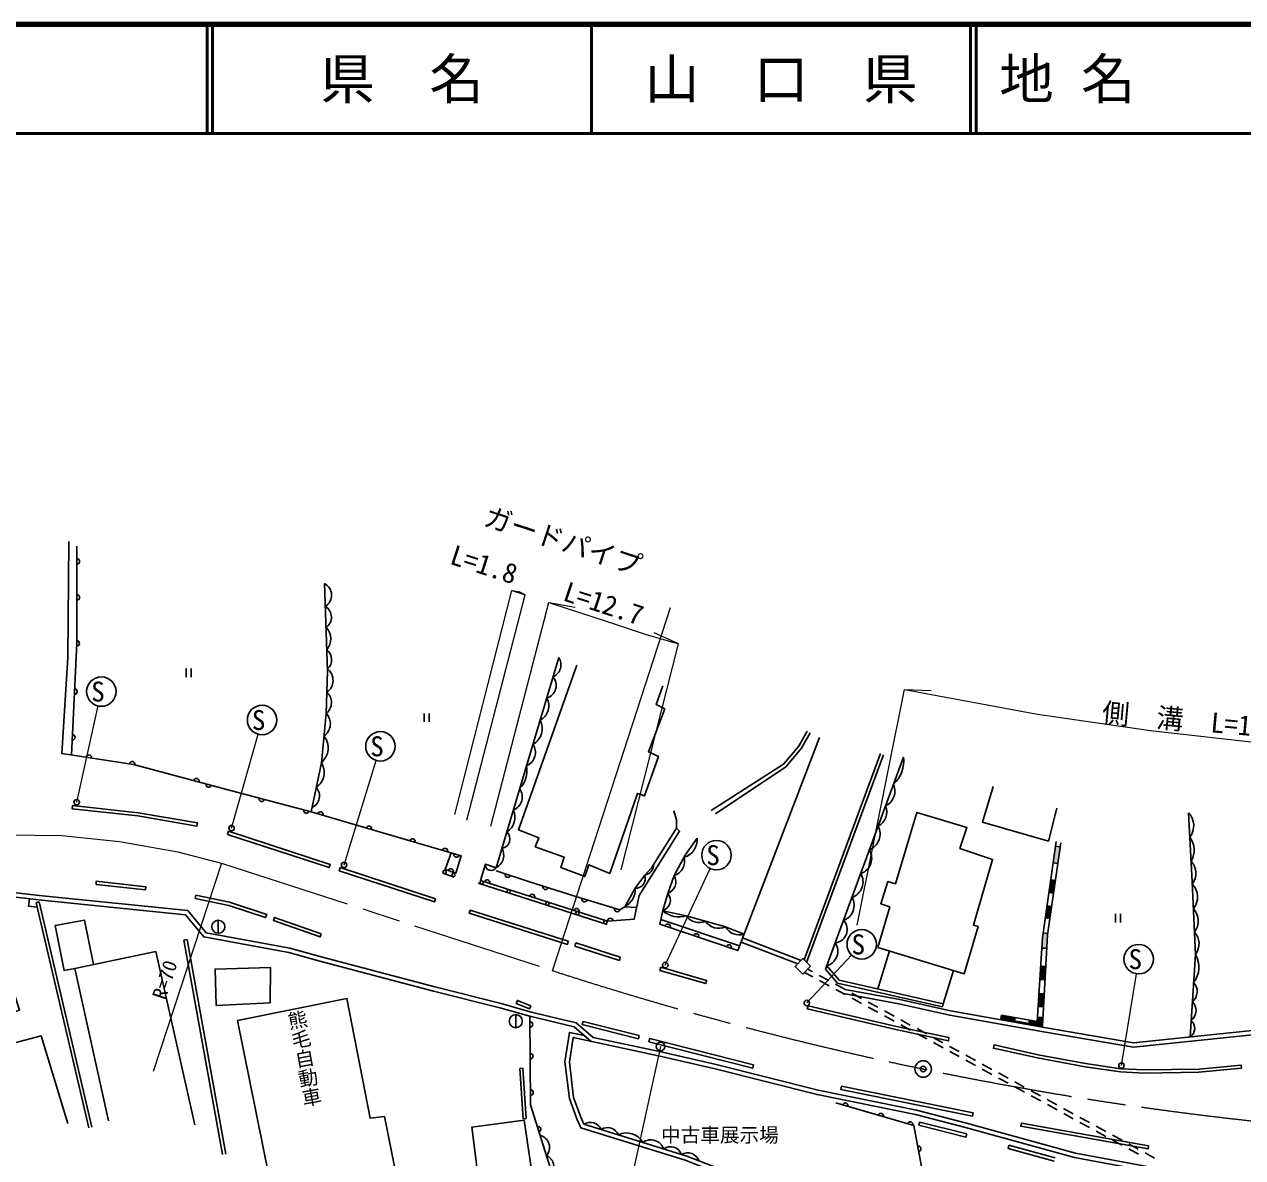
# Model space of a CAD drawing. Units: millimetres, scale not verified. Extents: x 40000 to 680000, y 20000 to 380000.
# Drawn here: x 280999 to 392692, y 276124 to 380000 of the extents above; entities that cross this region are included whole.
import ezdxf
from ezdxf.enums import TextEntityAlignment as Align

# ---------------------------------------------------------------- set-up
doc = ezdxf.new("R2010")
doc.units = ezdxf.units.MM
doc.header["$LTSCALE"] = 1000
doc.header["$PDMODE"] = 32
doc.header["$PDSIZE"] = 500
doc.linetypes.add('CHAIN', pattern=[18.5, 12, -1.5, 3.5, -1.5])
for name, color, linetype, lineweight in [('M-BGD', 7, 'Continuous', 25), ('M-BGD-EXST', 7, 'Continuous', 25), ('M-BMK', 2, 'CHAIN', 13), ('M-BMK-SRVR', 3, 'Continuous', 25), ('M-STR-HTXT', 7, 'Continuous', 13), ('M-STR-STRC', 7, 'Continuous', 25), ('M-TTL', 2, 'Continuous', 140), ('M-TTL-LINE', 7, 'Continuous', 50)]:
    doc.layers.add(name, color=color, linetype=linetype, lineweight=lineweight)
doc.layers.add('M-BMK-HTXT', color=7, linetype='Continuous')
doc.layers.add('M-TTL-TXT', color=7, linetype='Continuous')
doc.styles.add('@ＭＳ ゴシック', font='')
doc.styles.add('ＭＳ ゴシック', font='')
doc.styles.get('@ＭＳ ゴシック').set_extended_font_data('@MS Gothic')
doc.styles.get('ＭＳ ゴシック').set_extended_font_data('MS Gothic')

msp = doc.modelspace()

# ---------------------------------------------------------------- hatches: boundary and pattern name
at = {"layer": 'M-BGD'}
for points in [[(375957, 304601), (375525, 304661), (375313, 303148), (375743, 303087)], [(375524, 301536), (375095, 301596), (374932, 300437), (375360, 300377)], [(375187, 299154), (374760, 299214), (374603, 298091), (375029, 298030)], [(374817, 296532), (374835, 296658), (374410, 296718), (374349, 296284), (374286, 295334), (374748, 295308)], [(374176, 293668), (374095, 292441), (374586, 292413), (374655, 293641)], [(374514, 291128), (374010, 291156), (373932, 289972), (374447, 289943)], [(370574, 289179), (370521, 288884), (371790, 288658), (371843, 288953)], [(373867, 288984), (373841, 288598), (373145, 288722), (373093, 288427), (374349, 288203), (374392, 288954)]]:
    msp.add_hatch(color=256, dxfattribs=at).paths.add_polyline_path(points)

# ---------------------------------------------------------------- linework, layer by layer
for p, q in [((295823, 320960), (295823, 320177)), ((296290, 320960), (296290, 320177)), ((317650, 316841), (317650, 316058)), ((318117, 316841), (318117, 316058)), ((352482, 294243), (359500, 313162)), ((352716, 294011), (359781, 313057)), ((354454, 293385), (361607, 312839)), ((375525, 304661), (375957, 304601)), ((375313, 303148), (375743, 303087)), ((319350, 302199), (320400, 301843)), ((375095, 301596), (375524, 301536)), ((322601, 301289), (334432, 297491)), ((282071, 299491), (282363, 299560)), ((286900, 278855), (282071, 299491)), ((287192, 278923), (282363, 299560)), ((374932, 300437), (375360, 300377)), ((336044, 299126), (337131, 299063)), ((374760, 299214), (375187, 299154)), ((381022, 298461), (381022, 297678)), ((381489, 298461), (381489, 297678)), ((298780, 297886), (298780, 296686)), ((346567, 295529), (339357, 297954)), ((374603, 298091), (375029, 298030)), ((295625, 296062), (295920, 296115)), ((299173, 276403), (295625, 296062)), ((299468, 276456), (295920, 296115)), ((352206, 294207), (346847, 296261)), ((374410, 296718), (374835, 296658)), ((351900, 293897), (346704, 295887)), ((359245, 291594), (360319, 295066)), ((374286, 295334), (374748, 295308)), ((353277, 292697), (352525, 293106)), ((353267, 293158), (352817, 293403)), ((354760, 292345), (353881, 292823)), ((365239, 290230), (366178, 293270)), ((374176, 293668), (374655, 293641)), ((354770, 291884), (353892, 292362)), ((356253, 291532), (355374, 292010)), ((356263, 291071), (355385, 291549)), ((374095, 292441), (374586, 292413)), ((357746, 290719), (356868, 291197)), ((357756, 290258), (356878, 290736)), ((374010, 291156), (374514, 291128)), ((359239, 289906), (358361, 290384)), ((359249, 289445), (358371, 289923)), ((360732, 289093), (359854, 289571)), ((365173, 289937), (365239, 290230)), ((373932, 289972), (374447, 289943)), ((326049, 289233), (326049, 288033)), ((360743, 288632), (359864, 289110)), ((362225, 288280), (361347, 288759)), ((362236, 287819), (361357, 288297)), ((370521, 288884), (370574, 289179)), ((371790, 288658), (371843, 288953)), ((373093, 288427), (373145, 288722)), ((373867, 288984), (374392, 288954)), ((363718, 287467), (362840, 287946)), ((363729, 287006), (362850, 287484)), ((365211, 286655), (364333, 287133)), ((365222, 286193), (364343, 286671)), ((366704, 285842), (365826, 286320)), ((366715, 285380), (365836, 285858)), ((368197, 285029), (367319, 285507)), ((368208, 284567), (367329, 285046)), ((326413, 284302), (326712, 284322)), ((326718, 279689), (326413, 284302)), ((327018, 279709), (326712, 284322)), ((369690, 284216), (368812, 284694)), ((369701, 283754), (368822, 284233)), ((371183, 283403), (370305, 283881)), ((371194, 282942), (370316, 283420)), ((372676, 282590), (371798, 283068)), ((372687, 282129), (371809, 282607)), ((374169, 281777), (373291, 282255)), ((374180, 281316), (373302, 281794)), ((375662, 280964), (374784, 281442)), ((375673, 280503), (374795, 280981)), ((377155, 280151), (376277, 280629)), ((326718, 279689), (327018, 279709)), ((363009, 279094), (363083, 279385)), ((367391, 278293), (363083, 279385)), ((377166, 279690), (376288, 280168)), ((378648, 279338), (377770, 279816)), ((378659, 278877), (377781, 279355)), ((367317, 278002), (363009, 279094)), ((367317, 278002), (367391, 278293)), ((380141, 278525), (379263, 279003)), ((380152, 278064), (379274, 278542)), ((381634, 277712), (380756, 278190)), ((371183, 276970), (371262, 277259)), ((375493, 276102), (371262, 277259)), ((381645, 277251), (380767, 277729)), ((383127, 276899), (382249, 277378)), ((375413, 275813), (371183, 276970)), ((383138, 276438), (382260, 276916)), ((384620, 276086), (383742, 276565))]:
    msp.add_line(p, q, dxfattribs=at)
for points in [[(285070, 332588), (284991, 321937), (284443, 313158), (291012, 312169), (300821, 309535), (307284, 307826), (321047, 303789), (320559, 302199), (319567, 302536), (320114, 304063)], [(285326, 313025), (285809, 323287), (285810, 332156)], [(307284, 307826), (308226, 312319), (308673, 316844), (308803, 320711), (308512, 328745)], [(329988, 321960), (324245, 302690), (323263, 303012), (322820, 301533), (334469, 297794), (336902, 297972), (337360, 300154), (341078, 306042), (340773, 306325)], [(331639, 321251), (326289, 306181), (328165, 305449), (327835, 304612), (330477, 303669), (330181, 302721), (332374, 301878), (332754, 302969), (334675, 302176), (337215, 309501), (337857, 309273), (339127, 312877), (338228, 313306), (339705, 317248), (338927, 317655), (339541, 319356)], [(343963, 307953), (350604, 312187), (351995, 313838), (352779, 315205)], [(344351, 307647), (350804, 311959), (352242, 313666), (353039, 315056)], [(353891, 314640), (346403, 295101), (339266, 297533), (339533, 298766), (339991, 300331), (340572, 301976), (341592, 303857), (342684, 305419)], [(375650, 308161), (374880, 305138), (368844, 306870), (369819, 310147)], [(340547, 307902), (340802, 307081), (340773, 306325), (338511, 302694), (337870, 302019), (337002, 300814), (336044, 299126), (335580, 298835), (331549, 300071), (327234, 301445), (324248, 302400)], [(387885, 287183), (388363, 294752), (388060, 301400), (387736, 307740)], [(370521, 288884), (374349, 288203), (374817, 296532), (376009, 304973)], [(370574, 289179), (373841, 288598), (374349, 296284), (375587, 305104)], [(333157, 287140), (331582, 288487), (327451, 289469), (324705, 290238), (318624, 291769), (308200, 294518), (305324, 295314), (297661, 296724), (295983, 298774), (282347, 300140), (279443, 300483)], [(332974, 286770), (331395, 288121), (327351, 289081), (324602, 289851), (318524, 291382), (308095, 294132), (305235, 294924), (297445, 296357), (295778, 298393), (282304, 299742), (279449, 300079)], [(282165, 299089), (281380, 299162), (281460, 299842)], [(346984, 296616), (345174, 297312), (341688, 298273), (339528, 298743)], [(287346, 293829), (286500, 297903), (283820, 297389), (284642, 293280), (285623, 293472)], [(270955, 294599), (278265, 296857), (280558, 289649), (278795, 289015), (279549, 286500), (282544, 287295), (284972, 279256)], [(288723, 279505), (285623, 293472), (293050, 295011), (296641, 279144)], [(365173, 289937), (355548, 292127), (354454, 293385)], [(365239, 290230), (355710, 292398), (354572, 293706)], [(356237, 291541), (361256, 290611), (365912, 289566), (374692, 288029), (382691, 286639), (396229, 288056), (410846, 289365), (414800, 290241), (419210, 290986), (423845, 291529), (428795, 291681), (431916, 291735)], [(303398, 274498), (300537, 288684), (310572, 290719), (312708, 279734), (314004, 279893), (315752, 271180)], [(356102, 291159), (361175, 290219), (365833, 289174), (374623, 287635), (382677, 286235), (396267, 287658), (410908, 288969), (414876, 289849), (419267, 290590), (423875, 291130), (428804, 291281), (431312, 291325)], [(327351, 289081), (327415, 280966), (329377, 274629), (330196, 270376), (330711, 266902)], [(332340, 287313), (330966, 287603), (330560, 284891), (330964, 281552), (331649, 279681), (332008, 278867), (341597, 275877), (346638, 273919), (349764, 272493), (351800, 271514), (353238, 270570), (354806, 269214), (356772, 267152), (357667, 265889)], [(383365, 275014), (377292, 276139), (367272, 278889), (362714, 280076), (353683, 281902), (344333, 284268), (339134, 285469), (331299, 287124), (330963, 284885), (331356, 281646), (332020, 279830), (332300, 279195), (341729, 276254), (346794, 274288)], [(439782, 271570), (436163, 271691), (425249, 272192), (424881, 272445), (410116, 272907), (394642, 273808), (390670, 274218), (386632, 274768), (385365, 274993), (383443, 275407), (377381, 276529), (367376, 279276), (362804, 280466), (353772, 282292), (344427, 284657), (339221, 285860), (333157, 287140)], [(366648, 257152), (362545, 279057), (355402, 281137)], [(328536, 267943), (326820, 279567), (322011, 278907), (323280, 269043)]]:
    msp.add_lwpolyline(points, dxfattribs=at)
for points in [[(359242, 295396), (367168, 292966), (368445, 297321), (368032, 297419), (369765, 303454), (366768, 304463), (367407, 306384), (362836, 307766), (360859, 301234), (360156, 301434), (359520, 299396), (360340, 299097)], [(352369, 292949), (353072, 293660), (352360, 294363), (351657, 293651)], [(298570, 290083), (298483, 293404), (303555, 293561), (303527, 290322)]]:
    msp.add_lwpolyline(points, close=True, dxfattribs=at)
for centre, radius in [((319523, 302299), 150), ((320330, 302025), 150), ((322919, 301344), 150), ((325411, 300544), 150), ((328950, 299408), 150), ((331699, 298526), 150), ((298780, 297286), 600), ((334276, 297699), 150), ((326049, 288633), 600)]:
    msp.add_circle(centre, radius, dxfattribs=at)
for centre, radius, start, end in [((285810, 330774), 250, 269.99623, 89.99623), ((307960, 327677), 1203, 301.4857, 62.66559), ((285810, 327472), 250, 269.99623, 89.99623), ((308006, 325667), 1143, 304.74399, 59.4073), ((307539, 323657), 1549, 320.38623, 43.76506), ((285801, 323257), 250, 268.149, 88.149), ((308033, 321769), 1139, 312.00217, 52.14912), ((329018, 321287), 1181, 292.06236, 34.74762), ((307953, 319872), 1347, 305.65594, 51.28147), ((328561, 319407), 1195, 285.72205, 41.08793), ((285599, 318831), 250, 267.30266, 87.30266), ((307884, 317839), 1270, 308.43374, 47.71541), ((327633, 317524), 1450, 296.46538, 30.3446), ((307669, 315894), 1383, 305.28556, 43.42148), ((326861, 315439), 1622, 297.77579, 29.03419), ((285403, 314662), 250, 267.30266, 87.30266), ((307077, 313668), 1772, 310.43491, 38.27213), ((326548, 313253), 1306, 291.74275, 35.06723), ((286916, 312786), 250, 351.43673, 171.43673), ((358691, 312493), 2936, 312.85234, 6.77407), ((290880, 312174), 250, 347.97066, 167.97066), ((306874, 311430), 1619, 302.99095, 33.32673), ((324706, 311592), 2368, 315.92467, 10.8853), ((296771, 310623), 250, 344.97085, 164.97085), ((297908, 310318), 250, 164.97085, 344.97085), ((306881, 309284), 1177, 294.27927, 42.03841), ((325357, 309185), 1296, 290.94039, 35.86959), ((359307, 309722), 1513, 295.53757, 24.08884), ((302767, 309021), 250, 165.18087, 345.18087), ((358598, 307806), 1468, 297.59318, 22.03323), ((306853, 307940), 250, 165.18087, 345.18087), ((308139, 307575), 250, 343.65507, 163.65507), ((324423, 307305), 1550, 301.20364, 25.60634), ((386514, 306558), 1700, 321.80179, 44.04129), ((312586, 306271), 250, 343.65507, 163.65507), ((357871, 305784), 1581, 292.50872, 27.1177), ((316585, 305098), 250, 343.65507, 163.65507), ((324652, 305329), 868, 278.21088, 48.5991), ((341023, 305265), 1668, 286.14292, 5.3063), ((386297, 304314), 1959, 328.31726, 37.52582), ((319560, 304225), 250, 343.65507, 163.65507), ((320619, 303915), 250, 163.65507, 343.65507), ((323709, 303833), 1242, 296.00369, 30.80629), ((357203, 303566), 1482, 288.85108, 30.77533), ((323794, 302971), 532, 175.60512, 328.06759), ((337681, 303027), 1026, 280.58383, 358.95069), ((340151, 303295), 1385, 287.71157, 15.35141), ((386841, 302183), 1573, 321.32634, 44.45684), ((320091, 302358), 250, 341.22338, 161.22338), ((323428, 301338), 250, 342.20425, 162.20425), ((325318, 302058), 250, 162.26403, 342.26403), ((337043, 301700), 887, 267.35369, 21.10887), ((339574, 301404), 1151, 291.25473, 29.81184), ((356381, 301401), 1508, 289.23531, 30.3911), ((328775, 300954), 250, 162.33519, 342.33519), ((335220, 300709), 1785, 297.48808, 3.37187), ((386837, 300000), 1720, 320.95284, 44.26476), ((327547, 300016), 250, 342.20425, 162.20425), ((332362, 299822), 250, 162.95062, 342.95062), ((339258, 299696), 970, 286.51375, 40.90708), ((355596, 299245), 1476, 289.89703, 29.72939), ((331615, 298710), 250, 342.20425, 162.20425), ((335341, 298908), 250, 162.95062, 342.95062), ((341053, 300556), 2369, 229.93895, 285.53787), ((342854, 299100), 1429, 215.34396, 293.83083), ((387042, 297811), 1581, 320.87885, 44.33875), ((334718, 297813), 250, 4.17338, 184.17338), ((339986, 297288), 250, 341.18737, 161.18737), ((344686, 298680), 1537, 215.25325, 293.19422), ((346527, 297956), 1415, 209.10545, 288.81917), ((355225, 297016), 1213, 275.70127, 43.92514), ((342589, 296401), 250, 341.18737, 161.18737), ((387109, 295728), 1588, 322.10028, 43.11732), ((345587, 295379), 250, 341.18737, 161.18737), ((354193, 295040), 1386, 285.87771, 33.7487), ((386394, 293584), 2289, 322.10059, 30.67748), ((387289, 291351), 1231, 310.54332, 42.23476), ((387293, 289607), 1134, 307.3273, 45.45078), ((327357, 288329), 250, 270.45407, 90.45407), ((387326, 287982), 975, 304.94159, 47.83648), ((327380, 285414), 250, 270.45407, 90.45407), ((327407, 282096), 250, 270.45407, 90.45407), ((356268, 280884), 250, 343.76892, 163.76892), ((332871, 278254), 1101, 24.11666, 121.23908), ((359514, 279939), 250, 343.76892, 163.76892), ((362218, 279152), 250, 343.76892, 163.76892), ((328112, 278717), 250, 287.19812, 107.19812), ((328015, 277063), 1134, 318.01575, 76.38048), ((334464, 277784), 1092, 22.74576, 122.60998), ((336228, 276729), 1659, 28.23606, 117.11968), ((338431, 276503), 1254, 19.1139, 126.24185), ((340244, 276085), 1040, 18.15467, 127.20107), ((362943, 276932), 250, 280.60939, 100.60939), ((328405, 275246), 1151, 327.57212, 66.82411), ((341795, 275429), 1130, 20.0195, 119.88267)]:
    msp.add_arc(centre, radius, start, end, dxfattribs=at)
at = {"layer": 'M-BGD-EXST'}
for centre, radius in [((288060, 318843), 1350), ((302792, 316235), 1350), ((313642, 313826), 1350), ((285797, 308700), 250), ((299995, 306324), 250), ((344451, 303849), 1350), ((310315, 302957), 250), ((357770, 295669), 1350), ((383165, 294316), 1350), ((339761, 293775), 250), ((352731, 290301), 250), ((381578, 284560), 250)]:
    msp.add_circle(centre, radius, dxfattribs=at)
at = {"layer": 'M-BMK'}
msp.add_line((299179, 303088), (329423, 293259), dxfattribs=at)
msp.add_lwpolyline([(71089, 268980), (114651, 269051), (120179, 269154), (123962, 269482), (127723, 269953), (131958, 270777), (137298, 272069), (170021, 280165), (265842, 304034), (266861, 304369), (270416, 305026), (275142, 305552), (279446, 305718), (284437, 305640), (289714, 305115), (295083, 304142), (299179, 303088)], dxfattribs=at)
msp.add_arc((428326, 597592), 320000, 251.99671, 268.14545, dxfattribs=at)
at = {"layer": 'M-BMK-SRVR'}
msp.add_circle((363402, 284247), 750, dxfattribs=at)
msp.add_point((363402, 284247), dxfattribs=at)
at = {"layer": 'M-STR-HTXT'}
for p, q in [((320477, 307580), (325705, 328115)), ((321552, 307047), (326909, 327724)), ((325705, 328115), (326309, 328008)), ((325705, 328115), (326909, 327724)), ((326909, 327724), (326357, 327993)), ((323763, 306508), (329078, 327019)), ((329078, 327019), (331496, 326592)), ((329423, 293259), (340240, 326546)), ((340983, 323208), (338751, 324231)), ((335702, 302518), (340983, 323208)), ((357353, 297437), (361697, 319039)), ((361697, 319039), (364149, 318933)), ((285797, 308700), (287766, 317525)), ((299995, 306324), (302425, 314936)), ((310315, 302957), (313247, 312535)), ((299087, 303112), (292805, 284022)), ((339761, 293775), (343881, 302626)), ((352731, 290301), (356846, 294685)), ((381578, 284560), (382948, 292983)), ((339319, 286320), (333775, 261147))]:
    msp.add_line(p, q, dxfattribs=at)
for points in [[(329078, 327019), (334523, 325249), (337930, 324119), (340983, 323208)], [(361697, 319039), (373895, 316783), (384260, 315271), (397271, 313798), (418377, 311999), (458195, 308500)]]:
    msp.add_lwpolyline(points, dxfattribs=at)
at = {"layer": 'M-STR-STRC'}
for points in [[(291434, 307739), (285405, 308388), (285385, 308088), (291393, 307441), (296817, 306507), (296881, 306800)], [(299711, 306041), (299626, 305753), (308957, 302721), (309050, 303006)], [(309963, 302704), (309870, 302419), (318586, 299563), (318679, 299848)], [(292137, 300957), (287586, 301462), (287567, 301162), (292095, 300660)], [(299808, 299534), (296726, 300175), (296670, 299880), (299730, 299244), (303116, 298121), (303215, 298404)], [(321873, 298816), (321782, 298530), (330785, 295663), (330861, 295953)], [(308222, 296635), (308125, 296352), (303827, 297860), (303929, 298142)], [(331551, 295811), (331474, 295520), (335551, 294195), (335633, 294484)], [(339349, 293567), (339272, 293277), (343475, 292081), (343553, 292370)], [(327422, 290049), (326207, 290539), (326102, 290258), (327322, 289765)], [(360965, 288158), (352852, 290040), (352781, 289748), (360899, 287866), (365712, 286829), (365768, 287123)], [(337366, 287303), (332219, 288603), (332139, 288314), (337290, 287013)], [(347853, 284622), (347780, 284331), (338257, 286749), (338333, 287039)], [(388668, 284247), (383708, 284175), (381516, 284277), (378293, 284750), (373938, 285561), (369899, 286448), (369843, 286153), (373878, 285266), (378244, 284454), (381487, 283978), (383703, 283875), (388684, 283947), (392586, 284315), (392543, 284612)], [(367985, 280230), (367924, 279936), (355841, 282374), (355906, 282667)], [(384068, 277211), (384021, 276915), (372348, 278995), (372405, 279289)]]:
    msp.add_lwpolyline(points, close=True, dxfattribs=at)
msp.add_circle((339319, 286320), 400, dxfattribs=at)
at = {"layer": 'M-TTL'}
msp.add_line((680000, 380000), (40000, 380000), dxfattribs=at)
msp.add_line((680000, 380000), (40000, 380000), dxfattribs=at)
at = {"layer": 'M-TTL-LINE'}
for p, q in [((297750, 380000), (297750, 370000)), ((297750, 380000), (297750, 370000)), ((298250, 380000), (298250, 370000)), ((298250, 380000), (298250, 370000)), ((333000, 380000), (333000, 370000)), ((333000, 380000), (333000, 370000)), ((367750, 380000), (367750, 370000)), ((367750, 380000), (367750, 370000)), ((368250, 380000), (368250, 370000)), ((368250, 380000), (368250, 370000)), ((40000, 370000), (680000, 370000)), ((40000, 370000), (680000, 370000))]:
    msp.add_line(p, q, dxfattribs=at)

# ---------------------------------------------------------------- texts
at = {"layer": 'M-BGD-EXST', "style": 'ＭＳ ゴシック'}
for p in [(287747, 318843), (302479, 316235), (313330, 313826), (344138, 303849), (357457, 295669), (382852, 294316)]:
    msp.add_text('S', height=1833, dxfattribs=at).set_placement(p, align=Align.MIDDLE_CENTER)
at = {"layer": 'M-BMK-HTXT', "style": '@ＭＳ ゴシック'}
msp.add_text('熊毛自動車', height=1320, rotation=280.273, dxfattribs=at).set_placement((305868, 289644), align=Align.MIDDLE_LEFT)
at = {"layer": 'M-BMK-HTXT', "style": 'ＭＳ ゴシック'}
msp.add_text('中古車展示場', height=1320, dxfattribs=at).set_placement((339362, 277141), align=Align.BOTTOM_LEFT)
at = {"layer": 'M-STR-HTXT', "style": 'ＭＳ ゴシック'}
for s, rotation, p in [('ガードパイプ', 341.817, (329936, 331266)), ('L=1.8', 341.997, (322696, 329093)), ('L=12.7', 341.817, (333651, 325533)), ('側\u3000溝\u3000L=112.0', 354.801, (389015, 314629))]:
    msp.add_text(s, height=1833, rotation=rotation, dxfattribs=at).set_placement(p, align=Align.BOTTOM_CENTER)
msp.add_text('R=70', height=1320, rotation=71.783, dxfattribs=at).set_placement((292682, 290930), align=Align.TOP_LEFT)
at = {"layer": 'M-TTL-TXT', "style": 'ＭＳ ゴシック'}
for s, p in [('県\u3000名', (315625, 375000)), ('県\u3000名', (315625, 375000)), ('山\u3000口\u3000県', (350375, 375000)), ('山\u3000口\u3000県', (350375, 375000))]:
    msp.add_text(s, height=3666, dxfattribs=at).set_placement(p, align=Align.MIDDLE_CENTER)
msp.add_text('地 名', height=3666, dxfattribs=at).set_placement((370380, 375000), align=Align.MIDDLE_LEFT)
msp.add_text('地 名', height=3666, dxfattribs=at).set_placement((370380, 375000), align=Align.MIDDLE_LEFT)

doc.saveas('drawing.dxf')
